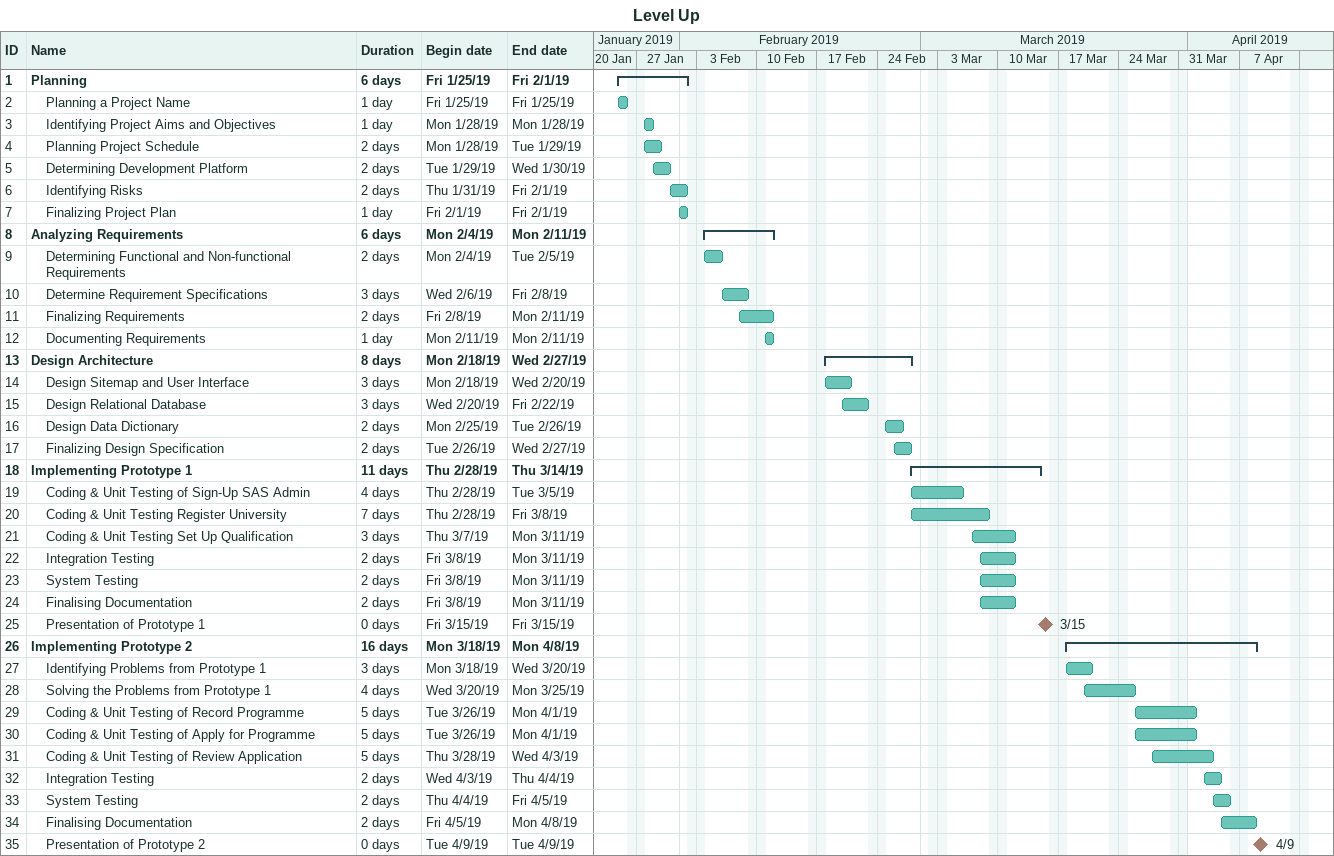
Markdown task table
Level Up

| ID | Level | Task | Duration | Start | Finish |
|---|---|---|---|---|---|
| 1 | 1 | **Planning** | 6d | 2019-01-25 | 2019-02-01 |
| 2 | 2 | Planning a Project Name | 1d | 2019-01-25 | 2019-01-25 |
| 3 | 2 | Identifying Project Aims and Objectives | 1d | 2019-01-28 | 2019-01-28 |
| 4 | 2 | Planning Project Schedule | 2d | 2019-01-28 | 2019-01-29 |
| 5 | 2 | Determining Development Platform | 2d | 2019-01-29 | 2019-01-30 |
| 6 | 2 | Identifying Risks | 2d | 2019-01-31 | 2019-02-01 |
| 7 | 2 | Finalizing Project Plan | 1d | 2019-02-01 | 2019-02-01 |
| 8 | 1 | **Analyzing Requirements** | 6d | 2019-02-04 | 2019-02-11 |
| 9 | 2 | Determining Functional and Non-functional Requirements | 2d | 2019-02-04 | 2019-02-05 |
| 10 | 2 | Determine Requirement Specifications | 3d | 2019-02-06 | 2019-02-08 |
| 11 | 2 | Finalizing Requirements | 2d | 2019-02-08 | 2019-02-11 |
| 12 | 2 | Documenting Requirements | 1d | 2019-02-11 | 2019-02-11 |
| 13 | 1 | **Design Architecture** | 8d | 2019-02-18 | 2019-02-27 |
| 14 | 2 | Design Sitemap and User Interface | 3d | 2019-02-18 | 2019-02-20 |
| 15 | 2 | Design Relational Database | 3d | 2019-02-20 | 2019-02-22 |
| 16 | 2 | Design Data Dictionary | 2d | 2019-02-25 | 2019-02-26 |
| 17 | 2 | Finalizing Design Specification | 2d | 2019-02-26 | 2019-02-27 |
| 18 | 1 | **Implementing Prototype 1** | 11d | 2019-02-28 | 2019-03-14 |
| 19 | 2 | Coding & Unit Testing of Sign-Up SAS Admin | 4d | 2019-02-28 | 2019-03-05 |
| 20 | 2 | Coding & Unit Testing Register University | 7d | 2019-02-28 | 2019-03-08 |
| 21 | 2 | Coding & Unit Testing Set Up Qualification | 3d | 2019-03-07 | 2019-03-11 |
| 22 | 2 | Integration Testing | 2d | 2019-03-08 | 2019-03-11 |
| 23 | 2 | System Testing | 2d | 2019-03-08 | 2019-03-11 |
| 24 | 2 | Finalising Documentation | 2d | 2019-03-08 | 2019-03-11 |
| 25 | 2 | Presentation of Prototype 1 | 0d | 2019-03-15 | 2019-03-15 |
| 26 | 1 | **Implementing Prototype 2** | 16d | 2019-03-18 | 2019-04-08 |
| 27 | 2 | Identifying Problems from Prototype 1 | 3d | 2019-03-18 | 2019-03-20 |
| 28 | 2 | Solving the Problems from Prototype 1 | 4d | 2019-03-20 | 2019-03-25 |
| 29 | 2 | Coding & Unit Testing of Record Programme | 5d | 2019-03-26 | 2019-04-01 |
| 30 | 2 | Coding & Unit Testing of Apply for Programme | 5d | 2019-03-26 | 2019-04-01 |
| 31 | 2 | Coding & Unit Testing of Review Application | 5d | 2019-03-28 | 2019-04-03 |
| 32 | 2 | Integration Testing | 2d | 2019-04-03 | 2019-04-04 |
| 33 | 2 | System Testing | 2d | 2019-04-04 | 2019-04-05 |
| 34 | 2 | Finalising Documentation | 2d | 2019-04-05 | 2019-04-08 |
| 35 | 2 | Presentation of Prototype 2 | 0d | 2019-04-09 | 2019-04-09 |
